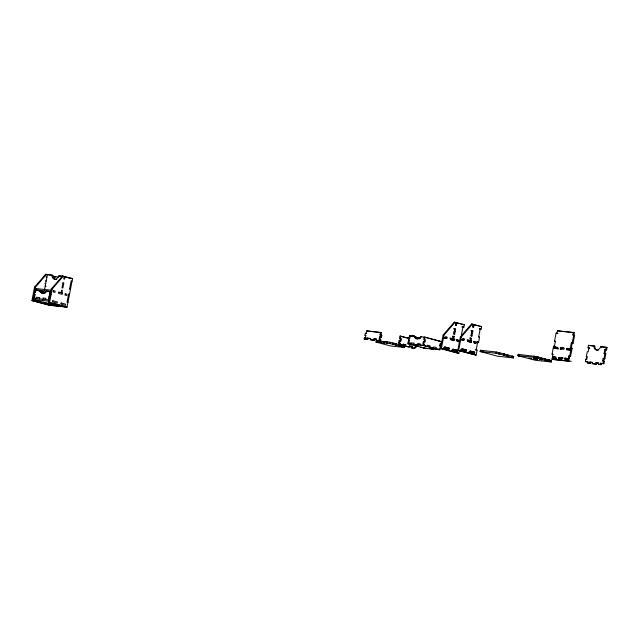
<?xml version="1.0" encoding="UTF-8"?>
<svg xmlns="http://www.w3.org/2000/svg" width="639" height="639" viewBox="0 0 639 639"><rect width="100%" height="100%" fill="white"/><g stroke="black" fill="none" stroke-linecap="round" stroke-linejoin="round"><path stroke-width="0.96" d="M66.176 307.095L48.716 302.431L51.32 288.924L62.398 276.096L72.534 278.668L67.039 307.183L49.411 305.29L31.95 300.626L34.554 287.119L45.625 274.291L47.398 274.626L44.426 290.058M31.95 300.626L32.813 300.721L35.417 287.215L46.487 274.387M33.468 298.237L35.057 289.978L39.378 290.449A6.39 4.321 -75.1 0 0 46.296 291.192L50.617 291.656L49.027 299.915M35.92 290.074L35.441 292.574L34.578 292.486M36.064 298.517L36.303 297.263L39.762 297.638L39.522 298.884M42.981 299.26L43.22 298.006L45.808 298.285L45.569 299.539M49.754 291.568L49.275 294.068L51.048 294.403M48.716 302.431L49.586 302.527L52.182 289.02L63.261 276.192M54.371 279.123L54.858 276.623L58.596 277.022M61.04 292.694L61.52 290.194L62.43 290.433L61.943 292.942M370.54 338.598L367.952 338.319L367.713 339.573L365.117 339.293L364.206 339.045L364.446 337.799L366.219 338.135L364.446 337.799M365.835 335.539L364.933 335.299L365.316 333.294L366.179 333.39L366.658 330.89L381.403 332.615L380.485 336.969L379.622 336.881L379.143 339.381L380.053 339.621M365.308 337.887L365.796 335.387L364.933 335.299M364.206 339.045L366.802 339.325L367.042 338.079L370.5 338.446L370.261 339.7L374.622 340.315L374.861 339.061L376.595 339.253M370.261 339.7L373.711 340.076L373.959 338.822L376.547 339.101L376.307 340.355L380.676 340.97L380.916 339.716L379.143 339.381M404.359 347.432L401.635 346.697L402.498 346.793L402.738 345.547L401.875 345.451L404.607 346.178L404.359 347.432L390.533 345.939L375.98 342.057L376.227 340.803L378.951 341.53L378.088 341.442M376.802 342.001L377.042 340.747L384.87 341.737L383.959 341.49L383.719 342.744L384.63 342.983L375.98 342.057M379.622 336.881L381.395 337.216L381.779 335.211L380.005 334.876L380.493 332.376M376.307 340.355L379.766 340.723L380.532 337.12M380.261 342.368L380.501 341.122M381.171 342.616L381.411 341.362M383.719 342.744L386.307 343.023L386.555 341.769L390.054 342.296L396.372 343.846L396.132 345.092L395.269 345.004L402.498 346.793M386.307 343.023L387.218 343.263L387.458 342.017M387.218 343.263L389.814 343.542L390.054 342.296M389.814 343.542L392.538 344.269L392.785 343.023M392.538 344.269L393.408 344.365L393.648 343.119M399.559 343.319L399.319 344.565L400.182 344.661L400.429 343.415L398.656 343.079L399.135 340.571L400.909 340.906L401.292 338.91L399.519 338.574L399.998 336.074L409.527 338.478M398.904 345.971L399.143 344.725L402.738 345.547M398.656 343.079L399.519 343.167L399.998 340.667M400.381 338.662L400.869 336.162M399.135 340.571L400.046 340.819L400.429 338.814L401.292 338.91M399.774 346.066L400.014 344.812M399.319 344.565L402.913 345.387L403.153 344.141L405.885 344.868L405.645 346.122L404.775 346.026L405.014 344.772L405.885 344.868M407.906 343.758L409.495 335.499L413.816 335.962A6.39 4.321 -75.1 0 0 420.734 336.713L425.055 337.176L441.421 341.546L439.832 349.805L424.272 348.127L407.906 343.758L423.465 345.427L439.832 349.805M404.775 346.026L409.279 347.089L409.519 345.843L412.251 346.57L412.003 347.816L411.141 347.728L411.38 346.474L412.251 346.57M411.141 347.728L414.735 348.551L414.975 347.296L415.885 347.536L416.364 345.036M423.465 345.427L425.055 337.176M459.313 350.795L458.834 353.295L457.971 353.207L440.511 348.543L443.115 335.036L454.185 322.208L455.958 322.543L455.479 325.051L456.39 325.291L456.869 322.791L464.321 324.78L463.842 327.28L462.069 326.944L463.842 327.28M440.511 348.543L441.373 348.638L443.977 335.132L455.048 322.304M444.952 338.015L445.191 336.769L447.004 337.256L446.765 338.502L444.081 337.927L446.765 338.502M445.902 338.414L446.142 337.16L447.004 337.256M444.345 348.111L444.584 346.865L449.225 348.103L448.977 349.349L443.482 348.023L448.977 349.349M448.115 349.261L448.354 348.007L449.225 348.103M454.217 336.545L453.307 336.306L452.827 338.806L450.647 338.223L450.407 339.477L454.041 340.443L454.281 339.197L452.875 338.958L453.355 336.457L454.217 336.545L453.738 339.053M454.728 328.925L453.77 333.925L454.68 334.173L455.639 329.165L453.866 328.829L455.639 329.165M454.776 329.077L453.81 334.077L454.68 334.173M456.869 322.791L456.006 322.695L455.519 325.195L456.39 325.291M450.447 339.628L453.179 340.355L453.418 339.101L454.281 339.197M452.62 350.324L452.859 349.07L457.5 350.308L457.252 351.562L451.757 350.228L457.252 351.562M457.013 339.924L456.773 341.178L458.586 341.657L458.826 340.411L456.15 339.828L458.826 340.411M457.963 340.315L457.724 341.569L458.586 341.657M456.39 351.466L456.629 350.22L457.5 350.308M480.201 328.901L478.659 336.905L479.569 337.144L478.603 342.153L477.692 341.905L476.151 349.908L477.061 350.156L476.095 355.156L457.772 350.404L460.376 336.897L471.446 324.069L473.227 324.404L472.74 326.904L473.651 327.152L474.13 324.652L481.59 326.641L481.111 329.141L479.338 328.805L481.111 329.141M462.932 327.04L461.39 335.044L462.301 335.283M457.772 350.404L458.642 350.499L461.238 336.985L472.317 324.165M462.213 339.876L462.452 338.63L464.273 339.109L464.034 340.363L461.35 339.788L463.171 340.267L463.411 339.021L464.273 339.109M461.606 349.972L461.845 348.726L466.486 349.964L466.246 351.21L460.743 349.884L466.246 351.21M465.384 351.123L465.623 349.868L466.486 349.964M471.486 338.406L470.576 338.167L470.096 340.667L467.908 340.084L467.668 341.338L471.31 342.304L471.55 341.058L470.136 340.819L470.616 338.319L471.486 338.406L470.999 340.906M471.997 330.786L471.031 335.787L471.941 336.034L472.908 331.026L471.135 330.69L472.908 331.026M472.037 330.938L471.079 335.938L471.941 336.034M474.13 324.652L473.267 324.556L472.788 327.056L473.651 327.152M467.716 341.482L470.44 342.216L470.679 340.962L471.55 341.058M469.881 352.185L470.12 350.931L474.761 352.169L474.521 353.423L469.018 352.089L474.521 353.423M474.274 341.785L474.034 343.031L475.855 343.518L476.095 342.272L473.411 341.689L476.095 342.272M475.232 342.177L474.993 343.431L475.855 343.518M473.659 353.327L473.898 352.081L474.761 352.169M512.75 356.258L511.887 356.171L513.708 356.658L513.468 357.904L497.557 356.195L480.105 351.53L480.344 350.284L496.247 351.993L504.475 354.054L504.235 355.3L503.372 355.212L512.51 357.513L512.75 356.258L503.612 353.958L504.475 354.054M480.105 351.53L496.008 353.247L496.247 351.993M496.008 353.247L498.732 353.974L498.971 352.72M498.732 353.974L499.594 354.062L499.842 352.816M507.007 356.179L507.246 354.933M507.869 356.274L508.117 355.02M518.133 354.349L519.587 354.741L518.724 354.645L518.477 355.899L519.347 355.987L517.886 355.603L518.133 354.349L536.353 356.546L538.174 357.033L537.934 358.279L537.064 358.191L545.203 360.22L545.45 358.974L537.311 356.937L538.174 357.033M517.886 355.603L533.797 357.313L534.036 356.067M533.797 357.313L535.25 357.704L535.49 356.45M535.25 357.704L536.113 357.792L536.353 356.546M540.706 359.158L540.945 357.912M541.568 359.254L541.808 358M545.203 360.22L544.34 360.132L547.072 360.859L547.311 359.605L549.995 360.188L549.756 361.434L548.885 361.347L551.249 361.978L551.497 360.723L549.133 360.092L549.995 360.188M547.072 360.859L547.935 360.955L548.174 359.701M552.951 354.413L552.04 354.174L553.582 346.17L555.355 346.506L553.582 346.17M555.459 341.41L554.548 341.162L556.09 333.159L557.863 333.494L556.09 333.159M572.856 334.964L573.766 335.211L574.253 332.703L573.343 332.464L572.856 334.964L574.629 335.299L573.087 343.303L571.314 342.967L570.355 347.975L572.129 348.311L570.587 356.314L569.724 356.219L569.237 358.727L564.876 358.112L564.628 359.358L568.998 359.973L568.758 361.227L552.855 359.509L551.944 359.27L552.184 358.016L556.553 358.631L552.184 358.016M555.93 357.289L552.423 356.77L552.911 354.27L552.04 354.174M554.061 348.263L554.309 347.009L557.759 347.384L557.52 348.638L554.061 348.263L558.43 348.878L557.52 348.638M554.452 346.258L555.411 341.258L554.548 341.162M556.952 333.254L557.44 330.754L573.343 332.464M554.971 348.503L555.211 347.257L557.807 347.536M555.642 358.391L555.882 357.137L552.423 356.77M561.913 359.214L558.406 358.687L558.646 357.441L563.015 358.056L558.646 357.441M560.291 348.934L560.531 347.68L563.989 348.055L563.742 349.301L560.291 348.934L561.194 349.174L561.441 347.928L564.029 348.207M559.317 358.934L559.556 357.68M562.104 357.808L561.865 359.062L558.406 358.687M566.513 349.605L566.753 348.351L570.212 348.726L569.972 349.972L566.513 349.605L567.424 349.845L567.664 348.598L570.252 348.87M569.237 358.727L565.779 358.351L565.539 359.605L568.998 359.973M568.087 359.733L567.847 360.979L568.758 361.227M568.327 358.479L568.814 355.979L570.587 356.314M569.676 356.075L571.218 348.063M572.185 343.063L573.726 335.06M570.355 347.975L571.266 348.215L572.224 343.215L573.087 343.303M588.016 362.025L585.38 361.594L585.859 359.094L586.722 359.182L587.177 356.81L586.314 356.714L587.281 351.714L588.144 351.801L588.886 347.928L589.797 348.167L588.024 347.832L588.511 345.332L594.773 346.154A5.32 3.602 -75.1 0 0 598.304 350.244M592.449 362.497L590.604 362.305L590.364 363.551L588.639 363.367L587.728 363.12L587.968 361.874L585.38 361.594M587.728 363.12L589.454 363.311L589.701 362.057L592.465 362.353L592.225 363.607L593.136 363.847L596.586 364.222L596.834 362.968L598.671 363.168M592.225 363.607L595.684 363.982L595.923 362.728L598.687 363.024L598.447 364.278L601.083 364.709L601.323 363.455L603.919 363.735L604.398 361.235L602.625 360.899L603.088 358.519L604.861 358.854L605.82 353.854L604.047 353.519L604.798 349.637L606.571 349.98L607.05 347.472L600.78 346.657A5.32 3.602 -75.1 0 1 596.602 350.036A5.32 3.602 -75.1 0 1 593.871 345.907M598.447 364.278L600.173 364.462L600.412 363.216L603.919 363.735M603.008 363.495L603.991 358.767L604.861 358.854M603.951 358.615L605.7 349.884L606.571 349.98M605.66 349.733L606.139 347.233M46.535 274.538L52.805 275.353A5.32 3.602 -75.1 0 0 56.727 279.339M58.812 275.856L64.172 276.439L63.684 278.939L64.595 279.179L65.074 276.679L58.812 275.856A5.32 3.602 -75.1 0 1 54.627 279.235A5.32 3.602 -75.1 0 1 51.895 275.113M52.805 275.353L45.625 274.291M68.892 278.133L70.761 278.332M72.534 278.668L64.212 276.583M561.154 331.298L557.44 330.754M563.023 331.497L574.253 332.703M46.056 277.038L46.919 277.134M455.958 322.543L454.185 322.208M473.227 324.404L471.446 324.069M573.766 335.211L574.629 335.299M464.321 324.78L456.006 322.695M481.59 326.641L473.267 324.556M45.305 280.912L46.168 281.008M44.826 283.42L45.688 283.508M69.643 289.084L70.514 289.179L69.603 288.932L71.145 280.928L72.055 281.168M594.773 346.154L588.511 345.332M600.78 346.657L607.05 347.472M454.297 331.577L455.16 331.673M471.558 333.438L472.421 333.526M34.554 287.119L35.417 287.215M51.32 288.924L52.182 289.02M588.024 347.832L588.886 347.928M51.08 290.178L35.177 288.461L36.631 288.852M478.699 337.057L479.569 337.144M50.84 291.424L34.937 289.715L36.391 290.098M38.564 290.505L40.289 290.689A6.39 4.321 -75.1 0 0 44.291 293.501M571.266 348.215L572.129 348.311M40.984 291.464L41.847 291.56M443.115 335.036L443.977 335.132M460.376 336.897L461.238 336.985M453.307 336.306L452.444 336.21L453.355 336.457M470.576 338.167L469.713 338.071L470.616 338.319M44.618 292.438L45.481 292.526L38.204 290.585M605.82 353.854L604.047 353.519M568.287 349.94L570.012 350.124M449.784 338.135L450.647 338.223M467.045 339.988L467.908 340.084M452.827 338.806L450.511 338.327M470.096 340.667L467.772 340.188M477.692 341.905L476.83 341.817L478.603 342.153M49.746 296.161L48.883 296.065L48.404 298.565L49.267 298.661M381.403 332.615L366.658 330.89M412.131 335.93L414.727 336.21A6.39 4.321 -75.1 0 0 417.371 339.029M453.179 340.355L454.041 340.443M470.44 342.216L471.31 342.304M380.005 334.876L381.779 335.211M409.016 337.999L409.879 338.095L410.358 335.595L411.268 335.834M438.578 341.242L441.421 341.546M33.3 298.221L49.203 299.931M67.143 302.087L68.006 302.183L67.095 301.943L68.637 293.94L69.547 294.18M48.955 301.185L33.052 299.467L50.513 304.132L53.972 304.499L53.061 304.26M604.398 361.235L602.625 360.899M35.784 300.194L34.921 300.106L40.425 301.432M44.059 302.407L43.196 302.311L48.7 303.645M400.046 340.819L400.909 340.906M59.283 304.931L49.602 303.884L49.363 305.138L65.266 306.848M439.688 345.955L440.551 346.05L439.648 345.803L440.031 343.806L440.942 344.046M477.061 350.156L475.288 349.821M482.205 350.915L483.068 351.011L480.344 350.284M551.944 359.27L571.25 361.347M408.816 343.998L411.404 344.277L410.502 344.038L410.741 342.784L414.2 343.159L413.952 344.405L414.863 344.653L418.321 345.02L417.411 344.78L417.65 343.526L420.246 343.806L420.007 345.06L424.376 345.675L424.615 344.421L422.842 344.086L423.322 341.585L425.095 341.921L425.478 339.916L423.705 339.581L424.192 337.08L440.559 341.45M383.959 341.49L386.555 341.769M545.45 358.974L544.58 358.878L547.311 359.605M411.54 344.725L412.403 344.82L409.679 344.094M414.272 345.451L418.769 346.522L417.906 346.426M396.372 343.846L395.509 343.75L399.143 344.725M511.975 356.466L513.708 356.658M548.901 360.444L551.497 360.723M420.638 347.153L424.232 347.975M423.361 347.88L426.868 348.407M512.51 357.513L511.647 357.417L513.468 357.904M402.011 345.899L404.607 346.178M551.249 361.978L535.346 360.26L518.477 355.899M415.885 347.536L414.112 347.201M604.798 349.637L605.7 349.884M571.314 342.967L572.224 343.215M566.753 348.351L567.664 348.598M603.088 358.519L603.991 358.767M560.531 347.68L561.441 347.928M554.309 347.009L555.211 347.257M586.314 356.714L587.225 356.961M585.859 359.094L586.77 359.334M600.412 363.216L601.323 363.455M595.923 362.728L596.834 362.968M568.814 355.979L569.724 356.219M600.173 364.462L601.083 364.709M589.701 362.057L590.604 362.305M595.684 363.982L596.586 364.222M589.454 363.311L590.364 363.551M564.876 358.112L565.779 358.351M536.113 357.792L537.934 358.279M547.935 360.955L549.756 361.434M470.136 340.819L470.679 340.962M452.875 338.958L453.418 339.101M499.594 354.062L504.235 355.3M420.734 336.713L421.644 336.953M413.816 335.962L414.727 336.21M461.909 348.878L465.623 349.868M470.184 351.091L473.898 352.081M412.179 336.082L420.358 338.263M409.495 335.499L420.087 338.327M458.642 350.499L476.095 355.156M444.648 347.017L448.354 348.007M452.923 349.229L456.629 350.22M399.998 336.074L408.664 338.382M441.373 348.638L458.834 353.295M409.535 340.244L408.625 340.004L409.495 340.092L409.008 342.6L408.145 342.504L409.056 342.744M440.071 348.551L439.161 348.311L438.921 349.557L435.463 349.19L436.373 349.429M399.519 338.574L400.501 338.838M423.505 345.579L427.1 346.402L427.339 345.148L430.071 345.883L429.831 347.129L428.961 347.041L433.466 348.103L433.705 346.849L436.437 347.576L436.197 348.83L435.327 348.734L438.058 349.469M433.785 349.15L429.416 348.535L430.327 348.774M415.685 344.597L416.596 344.836M431.141 348.718L432.052 348.966M380.485 336.969L381.395 337.216M365.316 333.294L366.227 333.534M399.519 343.167L400.429 343.415M403.201 344.285L405.014 344.772M409.567 345.987L411.38 346.474M400.182 344.661L402.913 345.387M405.645 346.122L409.279 347.089M412.003 347.816L414.735 348.551M373.959 338.822L374.861 339.061M379.766 340.723L380.676 340.97M393.408 344.365L396.132 345.092M367.042 338.079L367.952 338.319M373.711 340.076L374.622 340.315M371.986 339.884L372.896 340.132M366.802 339.325L367.713 339.573M62.398 276.096L63.301 276.344M52.989 276.12L55.769 276.863L53.995 276.527M45.209 286.008L46.12 286.256M46.296 291.192L47.206 291.432A6.39 4.321 -75.1 0 1 46.919 291.783M39.378 290.449L40.289 290.689M38.652 290.801L45.928 292.742M39.874 291.264L45.649 292.806M35.097 294.723L34.194 294.483L35.057 294.579L34.578 297.079L33.707 296.983L34.618 297.231M49.586 302.527L67.039 307.183M55.833 304.555L56.735 304.803M48.74 303.797L49.65 304.036M32.813 300.721L50.273 305.378M419.416 338.798A6.39 4.321 -75.1 0 1 418.729 339.021M601.69 346.897A5.32 3.602 -75.1 0 1 601.459 347.408M59.715 276.104A5.32 3.602 -75.1 0 1 59.491 276.615M53.396 290.657L53.157 291.903L54.978 292.39L55.218 291.144L53.396 290.657M52.789 300.753L52.55 301.999L57.19 303.237L57.43 301.991L52.789 300.753M58.852 292.111L58.612 293.365L62.255 294.331L62.494 293.085L58.852 292.111M62.941 282.813L61.975 287.822L62.886 288.061L63.852 283.061L62.941 282.813M61.064 302.958L60.825 304.212L65.466 305.45L65.705 304.196L61.064 302.958M65.218 293.812L64.978 295.066L66.799 295.545L67.039 294.299L65.218 293.812M530.442 358.399L528.709 358.215L531.352 358.647L530.442 358.399M536.664 359.07L533.206 358.703L537.575 359.318L536.664 359.07M541.161 359.557L539.428 359.366L542.064 359.797L541.161 359.557"/></g></svg>
